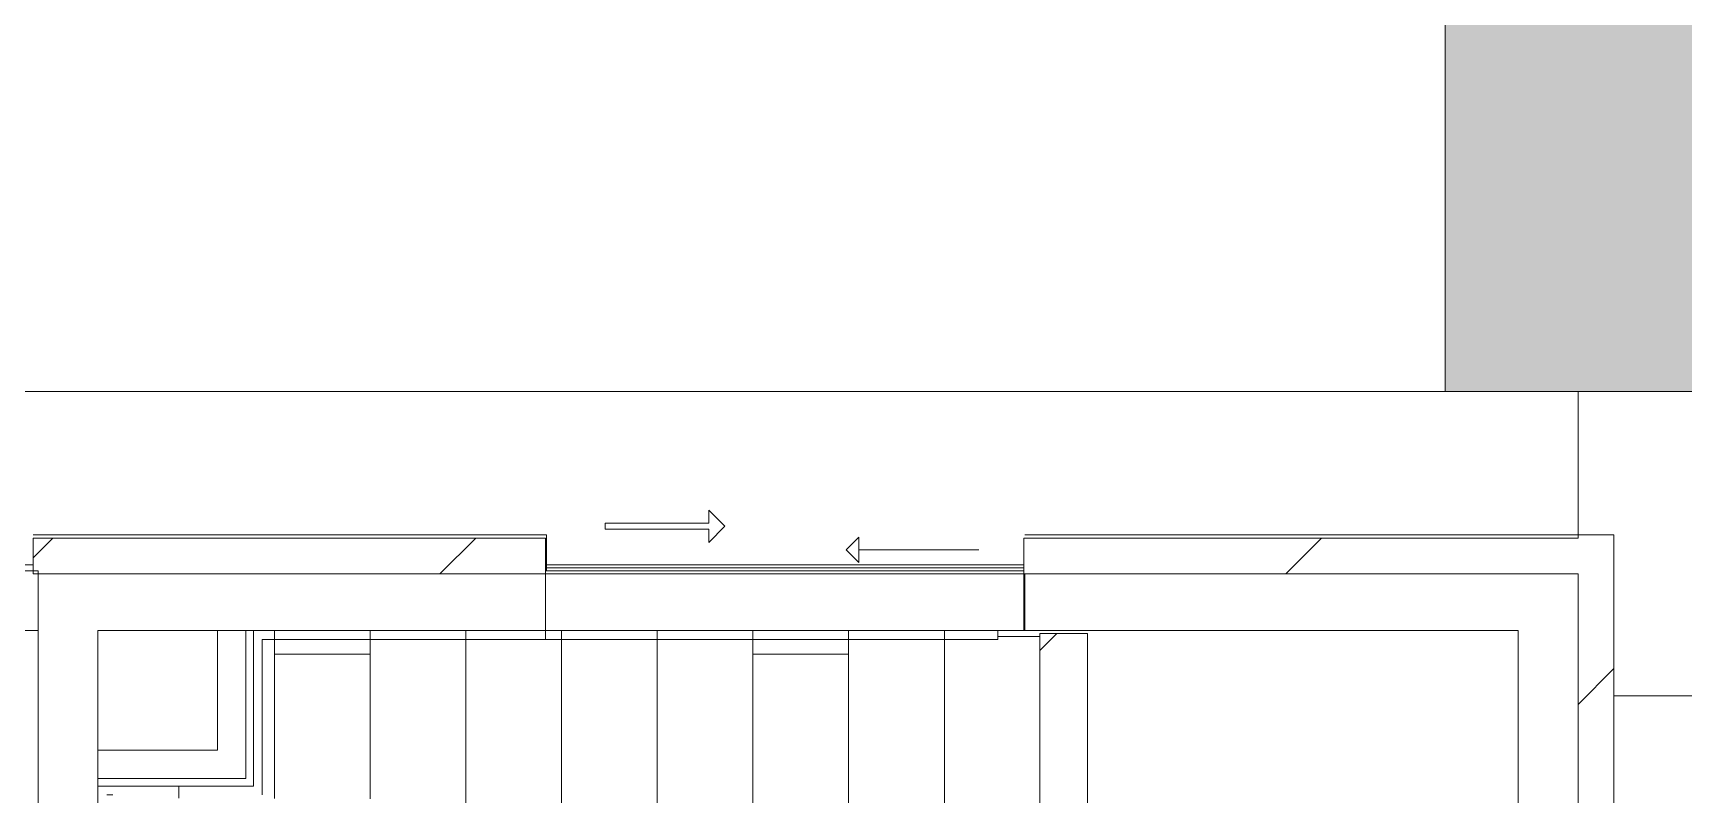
# Model space of a CAD drawing. Header units: metres. Extents: x 3856 to 4207, y -1118 to -691.
# Drawn here: x 3991.248 to 3994.009, y -969.502 to -968.227 of the extents above; entities that cross this region are included whole.
import ezdxf

# ---------------------------------------------------------------- set-up
doc = ezdxf.new("R2010")
doc.units = ezdxf.units.M
for name, color, linetype, lineweight in [('Ceilings', 7, 'Continuous', 9), ('Common Edges', 7, 'Continuous', 9), ('Cubrejuntas', 7, 'Continuous', 9), ('Cut Pattern', 7, 'Continuous', 18), ('Detail Items', 7, 'Continuous', 9), ('Floors', 7, 'Continuous', 9), ('Surface Pattern', 7, 'Continuous', 9), ('Walls', 7, 'Continuous', 9), ('Windows', 7, 'Continuous', 9)]:
    doc.layers.add(name, color=color, linetype=linetype, lineweight=lineweight)
doc.layers.add('ROA-E00-URB-A101-MASTER_PLAN cambio estaciomientos_dwg', color=7, linetype='Continuous', lineweight=9, true_color=0x767676)
pattern_1 = [(45, (0, 0), (-0.35355339, 0.35355339), [])]

# ---------------------------------------------------------------- blocks, each defined once
blk = doc.blocks.new('COUR-VENTANA-DESLIZANTE_DOS_CUERPOS - 1_35 x 0_80-11946364-IMPLANTACIÓN - KIT COMERCIAL')
at = {"layer": 'Detail Items'}
for p, q in [((0.0999, -0.1246), (0.1269, -0.0976)), ((0.1269, -0.0976), (0.1269, -0.1196)), ((0.0999, -0.1246), (0.1269, -0.1516)), ((0.1269, -0.1196), (0.3, -0.1196)), ((0.1269, -0.1516), (0.1269, -0.1296)), ((0.3, -0.1296), (0.1269, -0.1296)), ((0.3, -0.1196), (0.3, -0.1296))]:
    blk.add_line(p, q, dxfattribs=at)
blk = doc.blocks.new('EDIFICIO TIPO A_rvt-4-IMPLANTACIÓN - KIT COMERCIAL')
at = {"layer": 'Cut Pattern', "lineweight": 9, "true_color": 0x0f0f0f}
h = blk.add_hatch(dxfattribs=at)
h.set_pattern_fill('FP_100', color=250, style=0, pattern_type=2)
h.set_pattern_definition(pattern_1)
h.paths.add_polyline_path([(3991.9504, -969.1324), (3992.1051, -969.1224), (3992.1051, -969.0724), (3991.2484, -969.0724), (3991.2484, -969.1324)])
h = blk.add_hatch(dxfattribs=at)
h.set_pattern_fill('FP_100', color=250, style=0, pattern_type=2)
h.set_pattern_definition(pattern_1)
h.paths.add_polyline_path([(3993.8318, -969.1324), (3993.8318, -969.0724), (3992.9051, -969.0724), (3992.9051, -969.1324), (3993.2838, -969.1324)])
h = blk.add_hatch(dxfattribs=at)
h.set_pattern_fill('FP_100', color=250, style=0, pattern_type=2)
h.set_pattern_definition(pattern_1)
h.paths.add_polyline_path([(3993.8318, -970.7173), (3993.8918, -970.7173), (3993.8918, -969.0673), (3993.8318, -969.0724), (3993.8318, -970.0434)])
at = {"layer": 'Cut Pattern', "lineweight": 9, "true_color": 0x414141}
h = blk.add_hatch(dxfattribs=at)
h.set_pattern_fill('FP_94', color=250, style=0, pattern_type=2)
h.set_pattern_definition([(45, (0, 0), (-0.282842712, 0.282842712), [])])
h.paths.add_polyline_path([(3993.0118, -970.5873), (3993.0118, -969.2323), (3992.9318, -969.2323), (3992.9318, -970.5873)])
at = {"layer": 'Surface Pattern', "true_color": 0x808080}
h = blk.add_hatch(dxfattribs=at)
h.set_pattern_fill('FP_82', color=8, style=0, pattern_type=2)
h.set_pattern_definition([(90, (3998.882, -1039.717), (-0.51, 3e-17), []), (180, (3998.882, -1039.717), (-6e-17, -0.51), [])])
h.paths.add_polyline_path([(3998.8818, -974.9173), (3998.8818, -970.7173), (3998.8218, -970.7173), (3998.8218, -969.0673), (3998.8818, -969.0673), (3998.8818, -968.8273), (3997.6814, -968.8273), (3997.6718, -973.5773), (3997.5918, -973.5773), (3997.5918, -973.5273), (3996.4818, -973.5273), (3996.4818, -971.6023), (3996.2318, -971.6023), (3996.2215, -972.4273), (3996.1893, -972.4423), (3996.2318, -972.4423), (3996.2215, -972.4673), (3996.1118, -972.4785), (3996.0574, -972.7173), (3996.2318, -972.7173), (3996.2318, -972.7423), (3996.0476, -972.7423), (3995.9115, -973.3023), (3995.6504, -972.7423), (3995.6458, -972.7323), (3995.6318, -972.7273), (3995.6388, -972.7173), (3995.5222, -972.4673), (3995.5175, -972.4573), (3995.5035, -972.4523), (3995.5105, -972.4423), (3995.352, -972.1023), (3995.3398, -972.1673), (3995.372, -972.1673), (3995.372, -972.1923), (3995.3301, -972.1923), (3995.273, -972.4423), (3995.372, -972.4423), (3995.372, -972.4673), (3995.2633, -972.4673), (3995.2062, -972.7173), (3995.372, -972.7173), (3995.372, -972.7423), (3995.1964, -972.7423), (3995.1518, -972.9262), (3995.0318, -972.9773), (3995.0322, -968.8273), (3993.8318, -968.8273), (3993.8318, -969.0724), (3993.8918, -969.0673), (3993.8918, -970.7173), (3993.8318, -970.7173), (3993.8318, -974.9173), (3998.6176, -974.9173)])
h = blk.add_hatch(dxfattribs=at)
h.set_pattern_fill('FP_83', color=8, style=0, pattern_type=2)
h.set_pattern_definition([(90, (1951.012, -2999.667), (-0.16, 1e-17), []), (180, (1951.012, -2999.667), (-0.32, -0.32), [0.16, -1.12]), (180, (1950.852, -2999.027), (-0.32, -0.32), [0.16, -1.12])])
h.paths.add_polyline_path([(3990.6568, -980.7273), (3990.6568, -978.5398), (3990.6318, -978.5398), (3990.6318, -978.5248), (3990.6568, -978.5248), (3990.6568, -978.4273), (3991.2568, -978.4273), (3991.2568, -977.6373), (3990.5068, -977.6373), (3990.5068, -977.5973), (3991.2568, -977.5973), (3991.2568, -977.5273), (3987.7568, -977.5273), (3987.7568, -980.7273)])
h.paths.add_polyline_path([(3995.4568, -980.7273), (3996.3068, -980.7273), (3996.3068, -977.5273), (3992.4568, -977.5273), (3992.4568, -977.5473), (3993.3068, -977.5473), (3993.3068, -977.5873), (3992.4568, -977.5873), (3992.4568, -978.4273), (3992.9568, -978.4273), (3992.9568, -980.7273), (3994.6318, -980.7273)])
h.paths.add_polyline_path([(3996.0626, -980.5597), (3995.7862, -980.5597), (3995.7862, -980.1597), (3996.1862, -980.1597), (3996.1862, -980.5597)])
h.paths.add_polyline_path([(3994.6173, -980.0597), (3994.2862, -980.0597), (3994.2862, -978.4597), (3996.1862, -978.4597), (3996.1862, -980.0597), (3995.3344, -980.0597)])
h.paths.add_polyline_path([(3991.9504, -978.4273), (3992.3568, -978.4273), (3992.3568, -974.6273), (3992.4568, -974.6273), (3992.4568, -974.9273), (3993.7318, -974.9273), (3993.7318, -973.6873), (3992.7818, -973.6873), (3992.7818, -973.6473), (3993.7318, -973.6423), (3993.7318, -973.6273), (3991.2568, -973.6273), (3991.2568, -973.5123), (3991.1218, -973.5123), (3991.1218, -971.7123), (3991.2568, -971.7123), (3991.2484, -969.2273), (3987.7568, -969.2273), (3987.7568, -977.4273), (3991.2568, -977.4273), (3991.2568, -976.2273), (3991.3568, -976.2273), (3991.3668, -978.4273)])
h.paths.add_polyline_path([(3995.7862, -978.3597), (3995.7862, -977.9597), (3996.1862, -977.9597), (3996.1862, -978.3597), (3995.9507, -978.3597)])
h.paths.add_polyline_path([(3994.1576, -977.4273), (3994.1576, -975.0273), (3993.0568, -975.0273), (3993.0568, -975.1253), (3994.1568, -975.1253), (3994.1568, -975.1403), (3993.0568, -975.1403), (3993.0568, -977.4273), (3993.2838, -977.4273)])
h.paths.add_polyline_path([(3993.0718, -975.4047), (3993.0718, -975.396), (3993.2838, -975.4047)])
h.paths.add_polyline_path([(3990.0068, -973.9273), (3988.4068, -973.9273), (3988.4068, -973.2273), (3990.0068, -973.2273), (3990.0068, -973.4057)])
h.paths.add_polyline_path([(3987.8434, -971.6181), (3987.8434, -969.3034), (3989.3434, -969.3034), (3989.3434, -970.1034), (3988.6434, -970.1034), (3988.6434, -971.6181), (3988.4068, -971.6181)])
h.paths.add_polyline_path([(3989.2881, -971.1273), (3989.2881, -970.6273), (3989.8881, -970.6273), (3989.8881, -971.1273), (3989.3434, -971.1273)])
h = blk.add_hatch(dxfattribs=at)
h.set_pattern_fill('FP_84', color=8, style=0, pattern_type=2)
h.set_pattern_definition([(270, (3992.292, -3015.347), (0.16, 1e-17), []), (0, (3992.292, -3015.347), (0.32, 0.32), [0.16, -1.12]), (0, (3992.452, -3015.987), (0.32, 0.32), [0.16, -1.12])])
h.paths.add_polyline_path([(3991.9504, -973.6273), (3993.1318, -973.6273), (3993.1318, -970.9273), (3992.8743, -970.9273), (3992.8743, -970.9148), (3992.8618, -970.9148), (3992.8618, -970.5398), (3992.8743, -970.5398), (3992.8743, -970.5273), (3992.9318, -970.5273), (3992.9318, -969.2273), (3991.6168, -969.2273), (3991.6168, -969.4873), (3991.3568, -969.4873), (3991.3585, -971.7123), (3991.3718, -971.7123), (3991.3718, -970.9423), (3991.9518, -970.9423), (3991.9504, -973.5123), (3991.9368, -973.5123), (3991.9368, -973.5273), (3991.3918, -973.5273), (3991.3918, -973.5123), (3991.2568, -973.5123), (3991.2568, -973.6273)])
h.paths.add_polyline_path([(3992.9218, -970.8673), (3992.9318, -970.8673), (3992.9218, -970.5873)])
h.paths.add_polyline_path([(3991.5558, -970.0123), (3991.3718, -970.0073), (3991.3718, -969.5073), (3991.9718, -969.5093), (3991.9718, -970.0073), (3991.9504, -970.0123)])
at = {"layer": 'Ceilings'}
for p, q in [((3993.7318, -969.2273), (3992.9318, -969.2273)), ((3993.7318, -970.5273), (3993.7318, -969.2273))]:
    blk.add_line(p, q, dxfattribs=at)
at = {"layer": 'Common Edges'}
for p, q in [((3992.1051, -969.1224), (3992.1051, -969.1324)), ((3992.1051, -969.1324), (3992.1051, -969.1224)), ((3992.9051, -969.1324), (3992.9051, -969.1224)), ((3992.9051, -969.1224), (3992.9051, -969.1324)), ((3991.6043, -969.4748), (3991.6043, -969.2273)), ((3991.3568, -969.4748), (3991.5568, -969.4748)), ((3991.6043, -969.4748), (3991.5568, -969.4748))]:
    blk.add_line(p, q, dxfattribs=at)
at = {"layer": 'Floors'}
for p, q in [((3995.0322, -968.8273), (3993.8318, -968.8273)), ((3993.8318, -968.8273), (3993.8318, -969.0724)), ((3991.2568, -971.7123), (3991.2568, -969.2273)), ((3992.1051, -969.2273), (3991.6168, -969.2273)), ((3992.9318, -969.2273), (3992.9051, -969.2273)), ((3991.3568, -969.4873), (3991.3568, -971.7123)), ((3991.6168, -969.4873), (3991.6043, -969.4873))]:
    blk.add_line(p, q, dxfattribs=at)
at = {"layer": 'Walls', "lineweight": 18}
for p, q in [((3992.1051, -969.0724), (3991.2484, -969.0724)), ((3991.2484, -969.0724), (3991.2484, -969.1324)), ((3992.1051, -969.1224), (3992.1051, -969.0724)), ((3993.8318, -969.0724), (3992.9051, -969.0724)), ((3992.9051, -969.0724), (3992.9051, -969.1224)), ((3993.8918, -969.0673), (3993.8318, -969.0673)), ((3993.8318, -969.0673), (3993.8318, -969.0724)), ((3993.8918, -970.7173), (3993.8918, -969.0673)), ((3991.2568, -969.1273), (3988.4568, -969.1273)), ((3991.2484, -969.1324), (3992.1051, -969.1324)), ((3991.2568, -969.2273), (3991.2568, -969.1273)), ((3992.9051, -969.1224), (3992.1051, -969.1224)), ((3992.1051, -969.1324), (3992.9051, -969.1324)), ((3992.9051, -969.1324), (3993.8318, -969.1324)), ((3993.8318, -969.1324), (3993.8318, -970.7173)), ((3988.4568, -969.2273), (3991.2568, -969.2273)), ((3991.2568, -969.2273), (3991.2418, -969.2273)), ((3991.2568, -971.7273), (3991.2568, -969.2273)), ((3991.5568, -969.2273), (3991.5568, -969.4273)), ((3991.6168, -969.2273), (3991.5568, -969.2273)), ((3991.6168, -969.4873), (3991.6168, -969.2273)), ((3992.8618, -969.2273), (3991.6168, -969.2273)), ((3991.6168, -969.2273), (3991.6168, -969.2423)), ((3991.6168, -969.2423), (3991.6168, -969.4873)), ((3991.6318, -969.5023), (3991.6318, -969.2423)), ((3991.6318, -969.2423), (3992.8618, -969.2423)), ((3992.8618, -969.2423), (3992.8618, -969.2273)), ((3993.0118, -969.2323), (3992.9318, -969.2323)), ((3992.9318, -969.2323), (3992.9318, -970.5273)), ((3993.0118, -970.5273), (3993.0118, -969.2323)), ((3991.5568, -969.4273), (3991.3568, -969.4273)), ((3991.3568, -969.4273), (3991.3568, -969.4873)), ((3991.3568, -969.4873), (3991.5568, -969.4873)), ((3991.3718, -969.4873), (3991.3568, -969.4873)), ((3991.3568, -969.4873), (3991.3568, -971.7273)), ((3991.6168, -969.4873), (3991.3718, -969.4873)), ((3991.5568, -969.4873), (3991.6043, -969.4873)), ((3991.6043, -969.4873), (3991.6168, -969.4873))]:
    blk.add_line(p, q, dxfattribs=at)
at = {"layer": 'Walls'}
for p, q in [((3991.2084, -969.1173), (3991.2484, -969.1173)), ((3991.2484, -969.1173), (3991.2084, -969.1173)), ((3992.1051, -969.1173), (3992.9051, -969.1173)), ((3992.9051, -969.1173), (3992.1051, -969.1173)), ((3992.1051, -969.1274), (3992.9051, -969.1274)), ((3992.1051, -969.1324), (3992.1051, -969.2274)), ((3992.9051, -969.1324), (3992.9051, -969.2274)), ((3992.9051, -969.2274), (3992.1051, -969.2274)), ((3992.1051, -969.2423), (3992.1051, -969.2274)), ((3992.8618, -969.2423), (3992.1051, -969.2423)), ((3992.8618, -969.2373), (3992.8618, -969.2273)), ((3992.8618, -969.2373), (3992.8618, -969.2273)), ((3992.8618, -969.2423), (3992.8618, -969.2274)), ((3992.9318, -969.2373), (3992.8618, -969.2373)), ((3992.8618, -969.2373), (3992.9318, -969.2373)), ((3992.9318, -969.2273), (3992.9051, -969.2273)), ((3992.9051, -969.2273), (3992.9318, -969.2273)), ((3991.3718, -969.5023), (3991.3818, -969.5023)), ((3991.3718, -969.5023), (3991.3818, -969.5023))]:
    blk.add_line(p, q, dxfattribs=at)
at = {"layer": 'Windows', "lineweight": 9, "rotation": 180}
blk.add_blockref('COUR-VENTANA-DESLIZANTE_DOS_CUERPOS - 1_35 x 0_80-11946364-IMPLANTACIÓN - KIT COMERCIAL', (3992.5051, -969.1774), dxfattribs=at)
blk = doc.blocks.new('ROA-E00-URB-A101-MASTER_PLAN cambio estaciomientos_dwg_Ventana cocina _ rejillaa - 1_35x0_80cm-V179-Master Plan - Etapa 1-7986564-IMPLANTACIÓN - KIT COMERCIAL')
at = {"layer": 'Cubrejuntas', "flags": 128}
blk.add_lwpolyline([(-0.4, -0.045), (-0.4, 0.0389), (-0.4, 0.05)], dxfattribs=at)
at = {"layer": 'Windows'}
blk.add_line((-0.3229, -0.0853), (-0.1226, -0.0853), dxfattribs=at)
at = {"layer": 'Windows', "flags": 128}
blk.add_lwpolyline([(-0.1226, -0.0641), (-0.1226, -0.0853), (-0.1226, -0.1065), (-0.1013, -0.0853)], close=True, dxfattribs=at)
blk = doc.blocks.new('ROA-E00-URB-A101-MASTER_PLAN cambio estaciomientos_dwg_ROA-E01-ARQ-R23_rvt-4-Master Plan - Etapa 1-7986589-IMPLANTACIÓN - KIT COMERCIAL')
at = {"layer": 'Cut Pattern', "lineweight": 9}
h = blk.add_hatch(dxfattribs=at)
h.set_pattern_fill('FP_1445', color=256, style=0, pattern_type=2)
h.set_pattern_definition([(45, (-3099.551, 4900.019), (-0.176776695, 0.176776695), [])])
h.paths.add_polyline_path([(969.1273, 3992.1051), (969.1224, 3992.1068), (969.0673, 3992.1051), (969.0724, 3992.1051), (969.1224, 3992.1051)])
at = {"layer": 'Walls'}
for p, q in [((969.0673, 3993.8318), (969.0673, 3992.9068)), ((969.1173, 3992.1068), (969.1173, 3992.9051)), ((969.1173, 3992.9051), (969.1173, 3992.1068)), ((969.0673, 3992.1068), (969.0673, 3991.2484)), ((969.1273, 3992.1068), (969.0673, 3992.1068))]:
    blk.add_line(p, q, dxfattribs=at)
at = {"layer": 'Walls', "flags": 128}
blk.add_lwpolyline([(969.1173, 3991.2084), (969.1173, 3991.2484)], close=True, dxfattribs=at)
at = {"rotation": 269.9999999999991}
blk.add_blockref('ROA-E00-URB-A101-MASTER_PLAN cambio estaciomientos_dwg_Ventana cocina _ rejillaa - 1_35x0_80cm-V179-Master Plan - Etapa 1-7986564-IMPLANTACIÓN - KIT COMERCIAL', (969.1774, 3992.5068), dxfattribs=at)
blk = doc.blocks.new('ROA-E00-URB-A101-MASTER_PLAN cambio estaciomientos_dwg_ROA-E01-EST-R23_rvt-4-Master Plan - Etapa 1-7986864-IMPLANTACIÓN - KIT COMERCIAL')
at = {"layer": 'Floors', "flags": 128}
blk.add_lwpolyline([(968.8273, 3993.6098), (968.8273, 3987.3568), (969.6773, 3987.3568)], dxfattribs=at)
at = {"layer": 'Walls', "flags": 128}
blk.add_lwpolyline([(969.4273, 3991.3568), (969.2273, 3991.3568), (969.2273, 3991.5568)], dxfattribs=at)
blk = doc.blocks.new('ROA-E00-URB-A101-MASTER_PLAN cambio estaciomientos_dwg-7942325-IMPLANTACIÓN - KIT COMERCIAL')
for name in ['ROA-E00-URB-A101-MASTER_PLAN cambio estaciomientos_dwg_ROA-E01-EST-R23_rvt-4-Master Plan - Etapa 1-7986864-IMPLANTACIÓN - KIT COMERCIAL', 'ROA-E00-URB-A101-MASTER_PLAN cambio estaciomientos_dwg_ROA-E01-ARQ-R23_rvt-4-Master Plan - Etapa 1-7986589-IMPLANTACIÓN - KIT COMERCIAL']:
    blk.add_blockref(name, (0, 0))

msp = doc.modelspace()

# ---------------------------------------------------------------- hatches: boundary and pattern name
at = {"layer": 'Surface Pattern', "true_color": 0xcdcdcd}
msp.add_hatch(color=254, dxfattribs=at).paths.add_polyline_path([(3995.0322, -968.8273), (3999.1037, -968.8273), (3999.1098, -967.2273), (3997.8828, -967.2273), (3997.7529, -967.2799), (3997.6568, -967.3404), (3997.4129, -967.3747), (3997.1917, -967.4764), (3997.1264, -967.2273), (3996.8987, -967.2353), (3996.9709, -967.4133), (3996.9311, -967.4659), (3996.7496, -967.515), (3996.5089, -967.4782), (3996.3805, -967.4022), (3996.2905, -967.4854), (3996.0761, -967.5074), (3995.8987, -967.4934), (3995.7536, -967.4668), (3995.7208, -967.4009), (3995.6155, -967.3216), (3995.3845, -967.3541), (3995.1373, -967.2712), (3995.1286, -967.2388), (3993.6098, -967.2388), (3993.6098, -968.8273), (3994.6173, -968.8273)])

# ---------------------------------------------------------------- linework, layer by layer
at = {"layer": 'Floors'}
for q in [(3993.6098, -967.2388), (3993.8318, -968.8273)]:
    msp.add_line((3993.6098, -968.8273), q, dxfattribs=at)

# ---------------------------------------------------------------- block references
at = {"lineweight": 5}
msp.add_blockref('EDIFICIO TIPO A_rvt-4-IMPLANTACIÓN - KIT COMERCIAL', (0, 0), dxfattribs=at)
at = {"layer": 'ROA-E00-URB-A101-MASTER_PLAN cambio estaciomientos_dwg', "color": 7, "rotation": 269.9999999999999}
msp.add_blockref('ROA-E00-URB-A101-MASTER_PLAN cambio estaciomientos_dwg-7942325-IMPLANTACIÓN - KIT COMERCIAL', (0, 0), dxfattribs=at)

doc.saveas('drawing.dxf')
